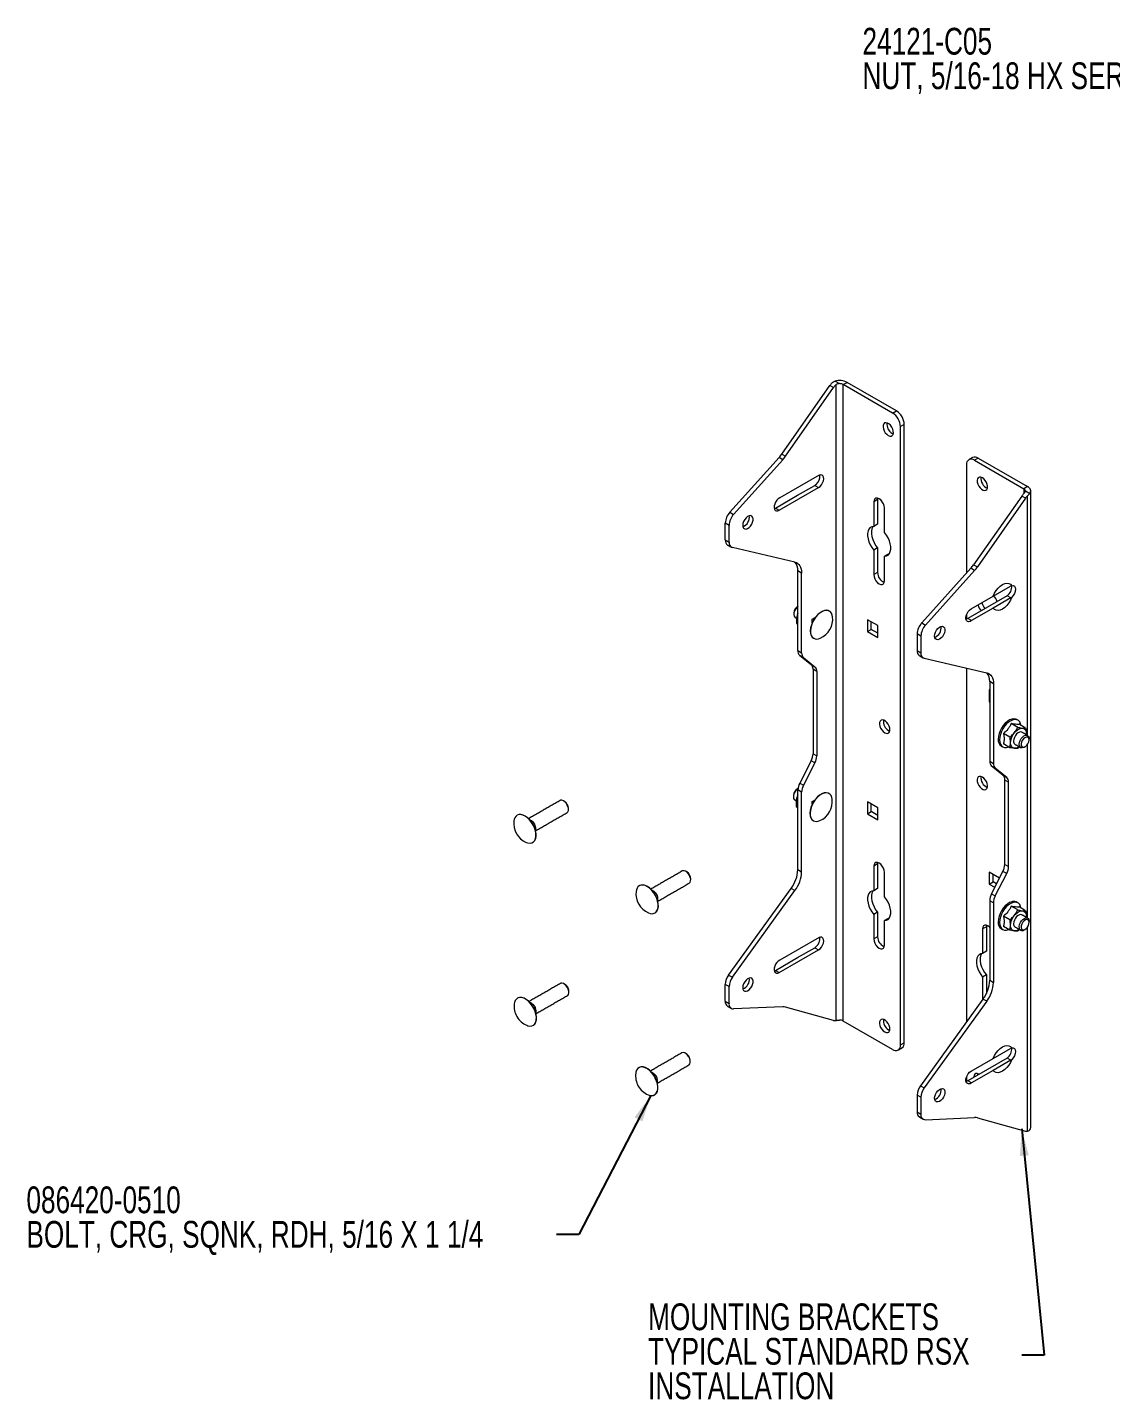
# Model space of a CAD drawing. Header units: inches. Extents: x 15.1 to 28.6, y 7 to 18.2.
# Drawn here: x 15.14 to 21.21, y 10.43 to 18.12 of the extents above; entities that cross this region are included whole.
import ezdxf

# ---------------------------------------------------------------- set-up
doc = ezdxf.new("R2010")
doc.units = ezdxf.units.IN
doc.header["$MEASUREMENT"] = 0
doc.layers.add('DIM', color=1, linetype='Continuous')
doc.styles.add('SLDTEXTSTYLE0', font='ARIAL.TTF', dxfattribs={"width": 0.7})
doc.styles.get("Standard").update_dxf_attribs({"font": 'ARIAL.TTF'})
doc.dimstyles.new('SLDDIMSTYLE1', dxfattribs={"dimtxt": 0.15, "dimasz": 0.15, "dimexe": 0, "dimexo": 0.0625, "dimgap": 0.0375, "dimtad": 0, "dimtih": 1, "dimtoh": 1, "dimdec": 0, "dimrnd": 1e-09, "dimzin": 0, "dimdsep": 46, "dimtxsty": 'Standard', "dimsah": 1, "dimcen": 0.09, "dimadec": 0, "dimazin": 0, "dimtfac": 1, "dimtdec": 0, "dimtofl": 0, "dimtmove": 0, "dimatfit": 3, "dimfxl": 0, "dimtolj": 1, "dimtzin": 0, "dimarcsym": 0})

# ---------------------------------------------------------------- blocks, each defined once
blk = doc.blocks.new('SW_NOTE_1')
at = {"layer": 'DIM', "color": 0, "char_height": 0.15, "attachment_point": 1, "style": 'SLDTEXTSTYLE0'}
for s, insert in [('24121-C05', (-2.2073, 0.2688)), ('NUT, 5/16-18 HX SERR FLG', (-2.2073, 0.0754))]:
    blk.add_mtext(s, dxfattribs=dict(at, insert=insert))
blk = doc.blocks.new('SW_NOTE_2')
at = {"layer": 'DIM', "color": 0, "char_height": 0.15, "attachment_point": 1, "style": 'SLDTEXTSTYLE0'}
for s, insert in [('086420-0510', (-2.9689, 0.2687)), ('BOLT, CRG, SQNK, RDH, 5/16 X 1 1/4', (-2.9689, 0.0753))]:
    blk.add_mtext(s, dxfattribs=dict(at, insert=insert))
blk = doc.blocks.new('SW_NOTE_3')
at = {"layer": 'DIM', "color": 0, "char_height": 0.15, "attachment_point": 1, "style": 'SLDTEXTSTYLE0'}
for s, insert in [('MOUNTING BRACKETS', (-2.0939, 0.2903)), ('TYPICAL STANDARD RSX', (-2.0939, 0.0969)), ('INSTALLATION', (-2.0939, -0.0964))]:
    blk.add_mtext(s, dxfattribs=dict(at, insert=insert))

msp = doc.modelspace()

# ---------------------------------------------------------------- linework, layer by layer
at = {"color": 7, "linetype": 'Continuous', "lineweight": 15}
for p, q in [((19.3662, 15.7271), (19.6354, 16.1123)), ((19.3875, 15.7149), (19.6567, 16.1)), ((19.6567, 16.1), (19.6354, 16.1123)), ((19.6643, 16.136), (19.6887, 16.1219)), ((19.6684, 16.1139), (19.6684, 12.5534)), ((19.7108, 16.1168), (19.732, 16.129)), ((19.7108, 12.5505), (19.7108, 16.1168)), ((19.987, 15.9573), (19.7108, 16.1168)), ((20.0082, 15.9696), (19.732, 16.129)), ((19.987, 15.9573), (20.0082, 15.9696)), ((19.9835, 15.8438), (19.9906, 15.8407)), ((20.0524, 15.893), (20.0312, 15.8808)), ((20.0312, 12.4166), (20.0312, 15.8808)), ((20.0524, 12.4289), (20.0524, 15.893)), ((19.0753, 15.4013), (19.3508, 15.7077)), ((19.0965, 15.389), (19.3721, 15.6955)), ((19.3721, 15.6955), (19.3508, 15.7077)), ((19.3662, 15.7271), (19.3875, 15.7149)), ((20.4666, 15.705), (20.4454, 15.6927)), ((20.4454, 15.6927), (20.7216, 15.5333)), ((20.4666, 15.705), (20.7428, 15.5455)), ((19.5751, 15.6084), (19.3552, 15.4815)), ((20.4012, 15.6672), (20.4012, 15.0607)), ((19.352, 15.4122), (19.5719, 15.5392)), ((19.455, 15.4962), (19.5507, 15.5514)), ((19.5507, 15.5514), (19.5719, 15.5392)), ((20.7428, 15.5455), (20.7216, 15.5333)), ((20.7216, 15.5333), (20.7216, 15.5059)), ((19.3308, 15.4245), (19.455, 15.4962)), ((19.9026, 15.4721), (19.8814, 15.4599)), ((19.8814, 15.4599), (19.8814, 15.3222)), ((19.9036, 15.4805), (19.9026, 15.4721)), ((19.9026, 15.4721), (19.9026, 15.3345)), ((20.7099, 15.492), (20.4407, 15.1069)), ((20.7311, 15.4798), (20.4619, 15.0946)), ((20.7311, 15.4798), (20.7099, 15.492)), ((20.7304, 15.5205), (20.7548, 15.5064)), ((20.7428, 14.1507), (20.7428, 15.4937)), ((19.0753, 15.4013), (19.0965, 15.389)), ((19.3237, 15.4214), (19.3308, 15.4245)), ((19.3308, 15.4245), (19.352, 15.4122)), ((19.9415, 15.2875), (19.9415, 15.4252)), ((19.0709, 15.3279), (19.0496, 15.3402)), ((19.0496, 15.2462), (19.0496, 15.3402)), ((19.0709, 15.234), (19.0709, 15.3279)), ((19.9026, 15.3345), (19.8814, 15.3222)), ((19.0496, 15.2462), (19.0709, 15.234)), ((19.4398, 15.1221), (19.0897, 15.2031)), ((19.9026, 15.2015), (19.8814, 15.1892)), ((19.8814, 15.1892), (19.8814, 15.0516)), ((19.9026, 15.2015), (19.9026, 15.0638)), ((19.9627, 15.1668), (19.9415, 15.1545)), ((19.9415, 15.0169), (19.9415, 15.1545)), ((19.9627, 15.1668), (19.9667, 15.1671)), ((19.4774, 15.0602), (19.4562, 15.0725)), ((19.4562, 14.6262), (19.4562, 15.0725)), ((20.4253, 15.0875), (20.1497, 14.781)), ((20.4465, 15.0752), (20.1709, 14.7687)), ((20.4465, 15.0752), (20.4253, 15.0875)), ((20.4407, 15.1069), (20.4619, 15.0946)), ((19.4774, 14.614), (19.4774, 15.0602)), ((19.9026, 15.0638), (19.8814, 15.0516)), ((20.6284, 14.9332), (20.4085, 14.8063)), ((20.4265, 14.8595), (20.5507, 14.9313)), ((20.6496, 14.921), (20.5506, 14.8638)), ((20.5507, 14.9313), (20.6464, 14.9865)), ((20.6496, 14.921), (20.6284, 14.9332)), ((20.5506, 14.8638), (20.4297, 14.794)), ((19.4485, 14.7778), (19.4562, 14.7733)), ((19.5368, 14.8014), (19.5533, 14.8109)), ((19.5368, 14.7823), (19.5368, 14.8014)), ((19.5368, 14.795), (19.5416, 14.7923)), ((19.5422, 14.8045), (19.5471, 14.8017)), ((19.9041, 14.7658), (19.8459, 14.7993)), ((19.8459, 14.7993), (19.8459, 14.7322)), ((19.8672, 14.7444), (19.8672, 14.7871)), ((19.9041, 14.6986), (19.9041, 14.7658)), ((20.1497, 14.781), (20.1709, 14.7687)), ((20.4012, 14.8282), (20.4012, 14.8022)), ((20.4297, 14.794), (20.4085, 14.8063)), ((19.8459, 14.7322), (19.8672, 14.7444)), ((19.8459, 14.7322), (19.9041, 14.6986)), ((19.9041, 14.7231), (19.8672, 14.7444)), ((20.1453, 14.7076), (20.1241, 14.7199)), ((20.1241, 14.7199), (20.1241, 14.626)), ((20.1453, 14.7076), (20.1453, 14.6137)), ((19.4562, 14.6262), (19.4774, 14.614)), ((20.1241, 14.626), (20.1453, 14.6137)), ((19.4878, 14.5871), (19.4666, 14.5994)), ((19.4666, 14.5994), (19.5307, 14.5481)), ((19.4878, 14.5871), (19.552, 14.5359)), ((19.5307, 14.5481), (19.552, 14.5359)), ((20.1642, 14.5828), (20.5142, 14.5018)), ((19.5623, 14.509), (19.5411, 14.5213)), ((19.5411, 14.5213), (19.5411, 14.0481)), ((19.5623, 14.509), (19.5623, 14.0358)), ((20.4012, 14.528), (20.4012, 12.546)), ((20.5307, 14.4045), (20.5283, 14.4059)), ((20.5283, 14.4059), (20.5283, 14.3387)), ((20.5519, 14.44), (20.5307, 14.4522)), ((20.5307, 14.4522), (20.5307, 14.0059)), ((20.5519, 14.44), (20.5519, 13.9937)), ((20.5283, 14.3387), (20.5307, 14.3401)), ((20.5283, 14.3387), (20.5307, 14.3373)), ((19.964, 14.1783), (19.9711, 14.1752)), ((20.6439, 14.1412), (20.6076, 14.1621)), ((20.688, 14.1961), (20.6518, 14.2171)), ((20.7322, 14.1922), (20.696, 14.2131)), ((20.7356, 14.1605), (20.7353, 14.155)), ((20.6439, 14.0822), (20.6076, 14.1032)), ((20.7428, 13.1273), (20.7428, 14.1008)), ((19.5307, 14.0093), (19.4666, 13.884)), ((19.552, 13.9971), (19.4878, 13.8717)), ((19.552, 13.9971), (19.5307, 14.0093)), ((19.5411, 14.0481), (19.5623, 14.0358)), ((20.5307, 14.0059), (20.5519, 13.9937)), ((20.5622, 13.9669), (20.541, 13.9791)), ((20.6052, 13.9278), (20.541, 13.9791)), ((20.6264, 13.9156), (20.5622, 13.9669)), ((20.6052, 13.9278), (20.6264, 13.9156)), ((19.4774, 13.8329), (19.4562, 13.8452)), ((19.4562, 13.3989), (19.4562, 13.8452)), ((19.4666, 13.884), (19.4878, 13.8717)), ((20.6367, 13.8888), (20.6155, 13.901)), ((20.6155, 13.4278), (20.6155, 13.901)), ((20.6367, 13.4156), (20.6367, 13.8888)), ((19.4537, 13.8142), (19.4562, 13.8128)), ((19.4774, 13.3867), (19.4774, 13.8329)), ((19.5368, 13.7807), (19.5509, 13.7889)), ((19.5368, 13.7654), (19.5368, 13.7807)), ((19.5368, 13.7716), (19.5392, 13.7702)), ((19.5398, 13.7825), (19.5447, 13.7797)), ((19.9041, 13.7451), (19.8459, 13.7787)), ((19.8459, 13.7787), (19.8459, 13.7115)), ((19.8672, 13.7237), (19.8672, 13.7664)), ((19.4475, 13.7522), (19.4562, 13.7471)), ((19.8459, 13.7115), (19.8672, 13.7237)), ((19.8459, 13.7115), (19.9041, 13.6779)), ((19.9041, 13.7024), (19.8672, 13.7237)), ((19.9041, 13.6779), (19.9041, 13.7451)), ((17.9759, 13.6617), (17.9691, 13.6578)), ((17.9814, 13.6522), (17.9746, 13.6483)), ((19.4562, 13.3989), (19.4774, 13.3867)), ((19.9026, 13.4308), (19.8814, 13.4185)), ((19.8814, 13.4185), (19.8814, 13.2809)), ((19.9036, 13.4392), (19.9026, 13.4308)), ((19.9026, 13.4308), (19.9026, 13.2931)), ((19.9415, 13.2462), (19.9415, 13.3838)), ((20.5861, 13.3518), (20.5283, 13.3852)), ((20.5283, 13.3852), (20.5283, 13.318)), ((20.541, 13.2637), (20.6052, 13.389)), ((20.6264, 13.3768), (20.6052, 13.389)), ((20.6155, 13.4278), (20.6367, 13.4156)), ((20.5283, 13.318), (20.5495, 13.3303)), ((20.5283, 13.318), (20.5596, 13.3)), ((20.5495, 13.3303), (20.5495, 13.373)), ((20.5693, 13.3189), (20.5495, 13.3303)), ((20.5622, 13.2514), (20.6264, 13.3768)), ((18.6607, 13.2669), (18.6538, 13.263)), ((18.6662, 13.2574), (18.6593, 13.2535)), ((19.0685, 12.8084), (19.4185, 13.2935)), ((19.0897, 12.7962), (19.4398, 13.2813)), ((19.4398, 13.2813), (19.4185, 13.2935)), ((19.9026, 13.2931), (19.8814, 13.2809)), ((20.5519, 13.2127), (20.5307, 13.2249)), ((20.5307, 13.2249), (20.5307, 12.7786)), ((20.541, 13.2637), (20.5622, 13.2514)), ((19.9026, 13.1601), (19.8814, 13.1479)), ((19.8814, 13.1479), (19.8814, 13.0102)), ((19.9026, 13.1601), (19.9026, 13.0225)), ((20.5519, 13.2127), (20.5519, 12.7664)), ((20.688, 13.1727), (20.6518, 13.1937)), ((20.7322, 13.1688), (20.696, 13.1897)), ((19.9627, 13.1254), (19.9415, 13.1132)), ((19.9415, 12.9755), (19.9415, 13.1132)), ((19.9627, 13.1254), (19.9667, 13.1257)), ((20.5121, 13.0792), (20.4909, 13.0669)), ((20.5132, 13.0876), (20.5121, 13.0792)), ((20.5121, 13.0792), (20.5121, 12.9415)), ((20.6439, 13.1177), (20.6076, 13.1387)), ((20.6439, 13.0588), (20.6076, 13.0798)), ((20.7356, 13.1371), (20.7353, 13.1316)), ((20.7428, 11.9331), (20.7428, 13.0774)), ((19.5751, 13.0184), (19.3552, 12.8915)), ((19.9026, 13.0225), (19.8814, 13.0102)), ((20.4909, 13.0669), (20.4909, 12.9293)), ((19.352, 12.8223), (19.5719, 12.9492)), ((19.455, 12.9062), (19.5507, 12.9615)), ((19.5507, 12.9615), (19.5719, 12.9492)), ((20.5121, 12.9415), (20.4909, 12.9293)), ((19.3308, 12.8345), (19.455, 12.9062)), ((19.0685, 12.8084), (19.0897, 12.7962)), ((19.3237, 12.8314), (19.3308, 12.8345)), ((19.3308, 12.8345), (19.352, 12.8223)), ((20.5121, 12.8085), (20.4909, 12.7963)), ((20.4909, 12.7963), (20.4909, 12.6704)), ((20.5121, 12.8085), (20.5121, 12.7053)), ((20.5307, 12.7786), (20.5519, 12.7664)), ((19.0709, 12.7435), (19.0496, 12.7557)), ((19.0496, 12.6618), (19.0496, 12.7557)), ((19.0709, 12.6496), (19.0709, 12.7435)), ((17.9783, 12.6369), (17.9715, 12.633)), ((17.9838, 12.6274), (17.977, 12.6235)), ((19.0496, 12.6618), (19.0709, 12.6496)), ((19.3721, 12.6298), (19.0965, 12.618)), ((19.6567, 12.5538), (19.3875, 12.6281)), ((20.493, 12.6733), (20.1429, 12.1881)), ((20.5142, 12.661), (20.1642, 12.1759)), ((20.5142, 12.661), (20.493, 12.6733)), ((19.987, 12.3911), (19.7108, 12.5505)), ((19.964, 12.5015), (19.9711, 12.4984)), ((20.0312, 12.4166), (20.0524, 12.4289)), ((20.5507, 12.3413), (20.6464, 12.3965)), ((20.6284, 12.3433), (20.4085, 12.2163)), ((20.4265, 12.2696), (20.5507, 12.3413)), ((20.6496, 12.331), (20.5506, 12.2739)), ((20.6496, 12.331), (20.6284, 12.3433)), ((18.6583, 12.2476), (18.6514, 12.2437)), ((18.6638, 12.2381), (18.6569, 12.2342)), ((20.4012, 12.2382), (20.4012, 12.2122)), ((20.5506, 12.2739), (20.4297, 12.2041)), ((20.1429, 12.1881), (20.1642, 12.1759)), ((20.4297, 12.2041), (20.4085, 12.2163)), ((20.1453, 12.1232), (20.1241, 12.1355)), ((20.1241, 12.1355), (20.1241, 12.0415)), ((20.1453, 12.1232), (20.1453, 12.0293)), ((20.1241, 12.0415), (20.1453, 12.0293)), ((20.1709, 11.9978), (20.4465, 12.0095)), ((20.4619, 12.0078), (20.7311, 11.9335))]:
    msp.add_line(p, q, dxfattribs=at)
at = {"color": 7, "linetype": 'Continuous', "lineweight": 15, "flags": 128}
for points in [[(19.9623, 15.8316), (19.9709, 15.8281), (19.9787, 15.8279), (19.9851, 15.8311), (19.9894, 15.8373), (19.9913, 15.846), (19.9907, 15.8563), (19.9875, 15.8675), (19.9821, 15.8785), (19.9749, 15.8883), (19.9666, 15.8961), (19.9579, 15.9011), (19.9496, 15.9029), (19.9424, 15.9014), (19.937, 15.8967), (19.9338, 15.8892), (19.9332, 15.8795), (19.9351, 15.8686), (19.9395, 15.8574), (19.9458, 15.8469), (19.9537, 15.838), (19.9623, 15.8316)], [(19.5719, 15.5392), (19.5807, 15.5458), (19.5886, 15.5548), (19.595, 15.5656), (19.5993, 15.577), (19.6011, 15.588), (19.6003, 15.5977), (19.5969, 15.6051), (19.5911, 15.6096), (19.5837, 15.6107), (19.5751, 15.6084)], [(20.4896, 15.5945), (20.481, 15.598), (20.4732, 15.5982), (20.4668, 15.595), (20.4624, 15.5888), (20.4605, 15.5802), (20.4611, 15.5698), (20.4643, 15.5586), (20.4697, 15.5476), (20.4769, 15.5378), (20.4852, 15.5301), (20.4939, 15.525), (20.5022, 15.5232), (20.5094, 15.5247), (20.5148, 15.5294), (20.518, 15.5369), (20.5187, 15.5466), (20.5167, 15.5575), (20.5124, 15.5687), (20.506, 15.5792), (20.4982, 15.5881), (20.4896, 15.5945)], [(20.7548, 15.5064), (20.758, 15.5114), (20.7599, 15.5165), (20.7604, 15.5218), (20.7595, 15.527), (20.7572, 15.5322), (20.7536, 15.537), (20.7488, 15.5415), (20.7428, 15.5455)], [(19.3552, 15.4815), (19.3466, 15.4761), (19.3385, 15.4682), (19.3315, 15.4583), (19.3263, 15.4473), (19.3234, 15.4363), (19.3229, 15.4261), (19.3249, 15.4176), (19.3293, 15.4116), (19.3357, 15.4086), (19.3435, 15.4088), (19.352, 15.4122)], [(19.9415, 15.4252), (19.94, 15.4367), (19.9357, 15.4489), (19.9291, 15.4604), (19.9207, 15.4702), (19.9114, 15.4772), (19.9021, 15.4809), (19.8938, 15.4808), (19.8871, 15.4769), (19.8829, 15.4697), (19.8814, 15.4599)], [(19.1475, 15.328), (19.1488, 15.3188), (19.1526, 15.3119), (19.1585, 15.308), (19.166, 15.3073), (19.1745, 15.31), (19.1832, 15.3157), (19.1913, 15.3241), (19.1981, 15.3342), (19.203, 15.3454), (19.2055, 15.3564), (19.2055, 15.3665), (19.203, 15.3746), (19.1981, 15.3801), (19.1913, 15.3824), (19.1832, 15.3814), (19.1745, 15.3771), (19.166, 15.37), (19.1585, 15.3606), (19.1526, 15.3499), (19.1488, 15.3387), (19.1475, 15.328)], [(19.8814, 15.3222), (19.8706, 15.3203), (19.8615, 15.3152), (19.8543, 15.307), (19.8493, 15.2962), (19.8468, 15.2831), (19.8468, 15.2683), (19.8493, 15.2523), (19.8543, 15.2357), (19.8615, 15.2193), (19.8706, 15.2036), (19.8814, 15.1892)], [(19.8773, 15.3219), (19.8755, 15.3193), (19.8705, 15.3085), (19.868, 15.2954), (19.868, 15.2805), (19.8705, 15.2645), (19.8755, 15.248), (19.8827, 15.2315), (19.8918, 15.2158), (19.9026, 15.2015)], [(19.9415, 15.1545), (19.9522, 15.1564), (19.9614, 15.1616), (19.9686, 15.1697), (19.9736, 15.1806), (19.9761, 15.1936), (19.9761, 15.2085), (19.9736, 15.2245), (19.9686, 15.241), (19.9614, 15.2575), (19.9522, 15.2732), (19.9415, 15.2875)], [(19.4398, 15.1221), (19.4481, 15.1193), (19.4555, 15.1149), (19.462, 15.109), (19.4675, 15.1016), (19.4718, 15.0929), (19.4749, 15.083), (19.4768, 15.0721), (19.4774, 15.0602)], [(19.8814, 15.0516), (19.8829, 15.04), (19.8871, 15.0279), (19.8938, 15.0164), (19.9021, 15.0066), (19.9114, 14.9995), (19.9207, 14.9959), (19.9291, 14.996), (19.9357, 14.9998), (19.94, 15.007), (19.9415, 15.0169)], [(20.5507, 14.9313), (20.558, 14.9473), (20.5674, 14.9624), (20.5783, 14.976), (20.5903, 14.9873), (20.6028, 14.9959), (20.6153, 15.0015), (20.6272, 15.0036), (20.638, 15.0023), (20.6472, 14.9977), (20.6543, 14.9898)], [(20.6543, 14.9247), (20.6471, 14.9086), (20.638, 14.8933), (20.6272, 14.8796), (20.6152, 14.868), (20.6027, 14.8591), (20.5902, 14.8533), (20.5782, 14.8508), (20.5673, 14.8518), (20.5579, 14.8562), (20.5506, 14.8638)], [(20.6543, 14.9898), (20.6628, 14.9901), (20.6697, 14.9866), (20.6741, 14.9795), (20.6756, 14.9696), (20.6741, 14.958), (20.6697, 14.9458), (20.6628, 14.9343), (20.6543, 14.9247)], [(19.4562, 14.8738), (19.4499, 14.868), (19.4429, 14.8589), (19.4376, 14.8486), (19.4343, 14.838), (19.4334, 14.828), (19.4349, 14.8195), (19.4387, 14.8134), (19.4414, 14.8113)], [(19.6322, 14.8479), (19.6276, 14.85), (19.6171, 14.852), (19.6054, 14.8506), (19.593, 14.846), (19.5804, 14.8384), (19.5681, 14.828), (19.5567, 14.8153), (19.5465, 14.8009), (19.5381, 14.7852), (19.5317, 14.769), (19.5276, 14.7529), (19.526, 14.7376), (19.527, 14.7236), (19.5305, 14.7116), (19.5363, 14.7021), (19.5442, 14.6954)], [(19.6508, 14.8159), (19.649, 14.8254), (19.6443, 14.8362), (19.6374, 14.8444), (19.6284, 14.8495), (19.6179, 14.8515), (19.6062, 14.8501), (19.5939, 14.8455), (19.5813, 14.8379), (19.569, 14.8275), (19.5576, 14.8148), (19.5474, 14.8004), (19.539, 14.7847), (19.5326, 14.7685), (19.5285, 14.7524), (19.5269, 14.737), (19.5279, 14.7231), (19.5313, 14.7111), (19.5372, 14.7016), (19.5451, 14.6949), (19.5451, 14.6949)], [(20.4297, 14.794), (20.4211, 14.7894), (20.4129, 14.788), (20.406, 14.7898), (20.4008, 14.7948), (20.3978, 14.8024), (20.3973, 14.8121), (20.3994, 14.8229), (20.4038, 14.834), (20.4102, 14.8444), (20.418, 14.8532), (20.4265, 14.8595)], [(20.222, 14.7077), (20.2233, 14.7184), (20.227, 14.7296), (20.233, 14.7404), (20.2405, 14.7498), (20.249, 14.7569), (20.2576, 14.7611), (20.2657, 14.7621), (20.2725, 14.7598), (20.2774, 14.7543), (20.28, 14.7462), (20.28, 14.7362), (20.2774, 14.7251), (20.2725, 14.714), (20.2657, 14.7038), (20.2576, 14.6955), (20.249, 14.6897), (20.2405, 14.687), (20.233, 14.6877), (20.227, 14.6917), (20.2233, 14.6985), (20.222, 14.7077)], [(20.4085, 14.8063), (20.3999, 14.8017), (20.3981, 14.8011)], [(20.5142, 14.5018), (20.5225, 14.499), (20.53, 14.4946), (20.5365, 14.4887), (20.5419, 14.4813), (20.5462, 14.4727), (20.5494, 14.4628), (20.5513, 14.4518), (20.5519, 14.44)], [(19.9428, 14.166), (19.9514, 14.1626), (19.9592, 14.1624), (19.9656, 14.1656), (19.97, 14.1717), (19.9719, 14.1804), (19.9712, 14.1908), (19.9681, 14.202), (19.9627, 14.213), (19.9555, 14.2228), (19.9472, 14.2305), (19.9385, 14.2355), (19.9302, 14.2374), (19.923, 14.2359), (19.9176, 14.2311), (19.9144, 14.2236), (19.9137, 14.214), (19.9157, 14.2031), (19.92, 14.1919), (19.9264, 14.1814), (19.9342, 14.1725), (19.9428, 14.166)], [(20.682, 14.2398), (20.6763, 14.2424), (20.6658, 14.2439), (20.6543, 14.2421), (20.6422, 14.2373), (20.6299, 14.2295), (20.618, 14.2191), (20.607, 14.2064), (20.5973, 14.1921), (20.5893, 14.1768), (20.5833, 14.1609), (20.5796, 14.1453), (20.5784, 14.1304)], [(20.7061, 14.2073), (20.7041, 14.2158), (20.6993, 14.2261), (20.6922, 14.2337), (20.6833, 14.2383), (20.6729, 14.2398), (20.6614, 14.2381), (20.6492, 14.2332), (20.637, 14.2254), (20.6251, 14.215), (20.614, 14.2024), (20.6043, 14.1881), (20.5963, 14.1727), (20.5904, 14.1568), (20.5867, 14.1412), (20.5854, 14.1263)], [(20.6962, 14.0874), (20.6863, 14.0817), (20.676, 14.0787), (20.6666, 14.079), (20.6587, 14.0825), (20.6527, 14.0891), (20.6489, 14.0984), (20.6476, 14.1098), (20.6489, 14.1227), (20.6527, 14.1363), (20.6587, 14.1498), (20.6666, 14.1625), (20.676, 14.1736), (20.6863, 14.1825), (20.6969, 14.1886), (20.7072, 14.1916), (20.7166, 14.1914), (20.7245, 14.1878), (20.7305, 14.1812), (20.7343, 14.172), (20.7356, 14.1605)], [(20.7111, 14.169), (20.7054, 14.1708), (20.6977, 14.1698), (20.6895, 14.1658), (20.6815, 14.159), (20.6744, 14.1502), (20.6688, 14.14), (20.6652, 14.1293), (20.664, 14.1192)], [(20.7239, 14.0846), (20.7209, 14.083), (20.7129, 14.0809), (20.7059, 14.0819), (20.7006, 14.086), (20.6973, 14.0928), (20.6963, 14.1017), (20.6979, 14.112), (20.7017, 14.1226), (20.7075, 14.1327), (20.7148, 14.1413), (20.7229, 14.1478), (20.7311, 14.1514), (20.7386, 14.152), (20.7449, 14.1494), (20.7493, 14.1439), (20.7514, 14.1359), (20.7516, 14.1324)], [(20.5854, 14.1263), (20.5867, 14.1129), (20.5904, 14.1015), (20.5963, 14.0926), (20.6043, 14.0864), (20.614, 14.0833), (20.6251, 14.0835), (20.6364, 14.0865)], [(20.745, 14.1043), (20.7495, 14.1142), (20.7515, 14.124), (20.7508, 14.1325), (20.7475, 14.1388), (20.742, 14.1419), (20.735, 14.1417), (20.7273, 14.138), (20.7198, 14.1313), (20.7135, 14.1225), (20.709, 14.1126), (20.707, 14.1028), (20.7077, 14.0943), (20.711, 14.0881), (20.7164, 14.0849), (20.7235, 14.0852), (20.7312, 14.0889), (20.7387, 14.0955), (20.745, 14.1043)], [(20.4896, 13.9178), (20.481, 13.9212), (20.4732, 13.9214), (20.4668, 13.9182), (20.4624, 13.9121), (20.4605, 13.9034), (20.4611, 13.893), (20.4643, 13.8818), (20.4697, 13.8708), (20.4769, 13.861), (20.4852, 13.8533), (20.4939, 13.8483), (20.5022, 13.8464), (20.5094, 13.8479), (20.5148, 13.8527), (20.518, 13.8602), (20.5187, 13.8698), (20.5167, 13.8807), (20.5124, 13.8919), (20.506, 13.9024), (20.4982, 13.9113), (20.4896, 13.9178)], [(19.4568, 13.8539), (19.4555, 13.853), (19.4475, 13.8459), (19.4406, 13.8368), (19.4352, 13.8265), (19.4319, 13.8159), (19.431, 13.8059), (19.4325, 13.7975), (19.4364, 13.7913), (19.439, 13.7892)], [(18.1631, 13.7184), (18.168, 13.7232), (18.1707, 13.7306), (18.171, 13.7399), (18.1689, 13.7503), (18.1645, 13.7609), (18.1583, 13.7707), (18.1507, 13.7789), (18.1425, 13.7847), (18.1345, 13.7876), (18.1272, 13.7873), (18.124, 13.786)], [(19.6299, 13.8258), (19.6252, 13.828), (19.6147, 13.8299), (19.603, 13.8286), (19.5906, 13.824), (19.578, 13.8163), (19.5657, 13.806), (19.5543, 13.7933), (19.5441, 13.7788), (19.5357, 13.7632), (19.5293, 13.7469), (19.5252, 13.7308), (19.5237, 13.7155), (19.5246, 13.7016), (19.5281, 13.6896), (19.5339, 13.6801), (19.5419, 13.6734)], [(19.6485, 13.7939), (19.6466, 13.8034), (19.6419, 13.8142), (19.635, 13.8223), (19.6261, 13.8275), (19.6155, 13.8294), (19.6039, 13.828), (19.5915, 13.8235), (19.5789, 13.8158), (19.5666, 13.8055), (19.5552, 13.7928), (19.545, 13.7783), (19.5366, 13.7627), (19.5302, 13.7464), (19.5261, 13.7303), (19.5245, 13.715), (19.5255, 13.701), (19.529, 13.6891), (19.5348, 13.6795), (19.5427, 13.6729), (19.5427, 13.6729)], [(17.9349, 13.5513), (17.9441, 13.5482), (17.9558, 13.5468), (17.9664, 13.5488), (17.9753, 13.5539), (17.9822, 13.5621), (17.9869, 13.5729), (17.9891, 13.5859), (17.9888, 13.6006), (17.9859, 13.6164), (17.9807, 13.6327), (17.9732, 13.6487), (17.9639, 13.6638), (17.953, 13.6775), (17.9411, 13.689), (17.9286, 13.6981), (17.9161, 13.7042), (17.9039, 13.7072), (17.8928, 13.7069), (17.883, 13.7034), (17.883, 13.7034)], [(17.9719, 13.5515), (17.9761, 13.5544), (17.9831, 13.5626), (17.9877, 13.5734), (17.99, 13.5864), (17.9896, 13.6011), (17.9868, 13.6169), (17.9815, 13.6332), (17.9741, 13.6492), (17.9647, 13.6643), (17.9539, 13.678), (17.942, 13.6896), (17.9295, 13.6986), (17.9169, 13.7047), (17.9048, 13.7077), (17.8937, 13.7074), (17.8839, 13.7039), (17.8839, 13.7039)], [(18.8479, 13.3235), (18.8527, 13.3284), (18.8555, 13.3358), (18.8558, 13.3451), (18.8536, 13.3555), (18.8493, 13.3661), (18.843, 13.3759), (18.8355, 13.384), (18.8273, 13.3898), (18.8192, 13.3927), (18.8119, 13.3925), (18.8088, 13.3912)], [(19.9415, 13.3838), (19.94, 13.3954), (19.9357, 13.4075), (19.9291, 13.419), (19.9207, 13.4288), (19.9114, 13.4359), (19.9021, 13.4395), (19.8938, 13.4394), (19.8871, 13.4356), (19.8829, 13.4284), (19.8814, 13.4185)], [(18.6197, 13.1565), (18.6289, 13.1534), (18.6406, 13.152), (18.6511, 13.154), (18.66, 13.1591), (18.6669, 13.1672), (18.6716, 13.178), (18.6738, 13.1911), (18.6735, 13.2058), (18.6707, 13.2216), (18.6654, 13.2378), (18.6579, 13.2539), (18.6486, 13.269), (18.6378, 13.2826), (18.6258, 13.2942), (18.6133, 13.3033), (18.6008, 13.3094), (18.5887, 13.3124), (18.5775, 13.3121), (18.5678, 13.3086), (18.5678, 13.3086)], [(18.6567, 13.1566), (18.6609, 13.1596), (18.6678, 13.1677), (18.6725, 13.1786), (18.6747, 13.1916), (18.6744, 13.2063), (18.6715, 13.2221), (18.6663, 13.2383), (18.6588, 13.2544), (18.6495, 13.2695), (18.6386, 13.2831), (18.6267, 13.2947), (18.6142, 13.3038), (18.6017, 13.3099), (18.5896, 13.3129), (18.5784, 13.3126), (18.5687, 13.3091), (18.5687, 13.3091)], [(19.8814, 13.2809), (19.8706, 13.279), (19.8615, 13.2738), (19.8543, 13.2657), (19.8493, 13.2549), (19.8468, 13.2418), (19.8468, 13.2269), (19.8493, 13.2109), (19.8543, 13.1944), (19.8615, 13.1779), (19.8706, 13.1622), (19.8814, 13.1479)], [(19.8773, 13.2806), (19.8755, 13.2779), (19.8705, 13.2671), (19.868, 13.254), (19.868, 13.2392), (19.8705, 13.2232), (19.8755, 13.2066), (19.8827, 13.1902), (19.8918, 13.1745), (19.9026, 13.1601)], [(19.9415, 13.1132), (19.9522, 13.1151), (19.9614, 13.1202), (19.9686, 13.1284), (19.9736, 13.1392), (19.9761, 13.1523), (19.9761, 13.1671), (19.9736, 13.1831), (19.9686, 13.1997), (19.9614, 13.2161), (19.9522, 13.2319), (19.9415, 13.2462)], [(20.682, 13.2164), (20.6763, 13.2189), (20.6658, 13.2204), (20.6543, 13.2187), (20.6422, 13.2138), (20.6299, 13.206), (20.618, 13.1956), (20.607, 13.183), (20.5973, 13.1687), (20.5893, 13.1533), (20.5833, 13.1375), (20.5796, 13.1218), (20.5784, 13.107)], [(20.7061, 13.1839), (20.7041, 13.1924), (20.6993, 13.2026), (20.6922, 13.2102), (20.6833, 13.2149), (20.6729, 13.2164), (20.6614, 13.2146), (20.6492, 13.2098), (20.637, 13.202), (20.6251, 13.1915), (20.614, 13.1789), (20.6043, 13.1646), (20.5963, 13.1492), (20.5904, 13.1334), (20.5867, 13.1177), (20.5854, 13.1029)], [(20.6962, 13.0639), (20.6863, 13.0583), (20.676, 13.0553), (20.6666, 13.0555), (20.6587, 13.0591), (20.6527, 13.0657), (20.6489, 13.0749), (20.6476, 13.0864), (20.6489, 13.0992), (20.6527, 13.1129), (20.6587, 13.1264), (20.6666, 13.1391), (20.676, 13.1502), (20.6863, 13.1591), (20.6969, 13.1652), (20.7072, 13.1682), (20.7166, 13.1679), (20.7245, 13.1644), (20.7305, 13.1578), (20.7343, 13.1485), (20.7356, 13.1371)], [(20.7111, 13.1456), (20.7054, 13.1473), (20.6977, 13.1464), (20.6895, 13.1423), (20.6815, 13.1356), (20.6744, 13.1267), (20.6688, 13.1165), (20.6652, 13.1059), (20.664, 13.0958)], [(20.5307, 13.0768), (20.5302, 13.0772), (20.521, 13.0843), (20.5117, 13.0879), (20.5033, 13.0878), (20.4966, 13.084), (20.4924, 13.0768), (20.4909, 13.0669)], [(20.5854, 13.1029), (20.5867, 13.0895), (20.5904, 13.0781), (20.5963, 13.0691), (20.6043, 13.063), (20.614, 13.0599), (20.6251, 13.06), (20.6364, 13.0631)], [(20.7044, 13.0592), (20.6995, 13.0641), (20.6968, 13.0715), (20.6965, 13.0808), (20.6986, 13.0912), (20.703, 13.1018), (20.7092, 13.1116), (20.7168, 13.1197), (20.725, 13.1255), (20.7331, 13.1284), (20.7403, 13.1282), (20.7462, 13.1248), (20.75, 13.1186), (20.7515, 13.1102), (20.7516, 13.109)], [(20.7135, 13.0627), (20.7198, 13.0612), (20.7273, 13.0632), (20.735, 13.0684), (20.742, 13.0763), (20.7475, 13.0858), (20.7508, 13.0958), (20.7515, 13.1051), (20.7495, 13.1126), (20.745, 13.1173), (20.7387, 13.1188), (20.7312, 13.1168), (20.7235, 13.1116), (20.7164, 13.1037), (20.711, 13.0942), (20.7077, 13.0842), (20.707, 13.0749), (20.709, 13.0674), (20.7135, 13.0627)], [(19.5719, 12.9492), (19.5807, 12.9558), (19.5886, 12.9649), (19.595, 12.9756), (19.5993, 12.987), (19.6011, 12.998), (19.6003, 13.0077), (19.5969, 13.0151), (19.5911, 13.0196), (19.5837, 13.0207), (19.5751, 13.0184)], [(19.8814, 13.0102), (19.8829, 12.9987), (19.8871, 12.9865), (19.8938, 12.975), (19.9021, 12.9653), (19.9114, 12.9582), (19.9207, 12.9545), (19.9291, 12.9546), (19.9357, 12.9585), (19.94, 12.9657), (19.9415, 12.9755)], [(20.4909, 12.9293), (20.4802, 12.9274), (20.471, 12.9222), (20.4638, 12.9141), (20.4588, 12.9033), (20.4563, 12.8902), (20.4563, 12.8753), (20.4588, 12.8593), (20.4638, 12.8428), (20.471, 12.8263), (20.4802, 12.8106), (20.4909, 12.7963)], [(20.4869, 12.929), (20.485, 12.9263), (20.4801, 12.9155), (20.4775, 12.9024), (20.4775, 12.8876), (20.4801, 12.8716), (20.485, 12.855), (20.4922, 12.8385), (20.5014, 12.8228), (20.5121, 12.8085)], [(19.3552, 12.8915), (19.3466, 12.8862), (19.3385, 12.8782), (19.3315, 12.8683), (19.3263, 12.8574), (19.3234, 12.8463), (19.3229, 12.8361), (19.3249, 12.8276), (19.3293, 12.8216), (19.3357, 12.8186), (19.3435, 12.8188), (19.352, 12.8223)], [(18.1655, 12.7387), (18.1589, 12.7481), (18.1511, 12.7557), (18.1429, 12.7609), (18.1349, 12.763), (18.1279, 12.7619), (18.1264, 12.7612)], [(19.1475, 12.738), (19.1488, 12.7288), (19.1526, 12.722), (19.1585, 12.718), (19.166, 12.7173), (19.1745, 12.72), (19.1832, 12.7258), (19.1913, 12.7341), (19.1981, 12.7443), (19.203, 12.7554), (19.2055, 12.7665), (19.2055, 12.7765), (19.203, 12.7846), (19.1981, 12.7901), (19.1913, 12.7924), (19.1832, 12.7914), (19.1745, 12.7872), (19.166, 12.7801), (19.1585, 12.7707), (19.1526, 12.7599), (19.1488, 12.7487), (19.1475, 12.738)], [(18.1655, 12.6935), (18.1669, 12.6945), (18.1713, 12.7), (18.1734, 12.708), (18.1731, 12.7176), (18.1704, 12.7282), (18.1655, 12.7387)], [(17.9373, 12.5265), (17.9435, 12.5242), (17.9554, 12.5221), (17.9662, 12.5232), (17.9756, 12.5275), (17.983, 12.535), (17.9883, 12.5451), (17.9911, 12.5576), (17.9915, 12.572), (17.9892, 12.5876), (17.9846, 12.6038), (17.9776, 12.6199), (17.9687, 12.6353), (17.9582, 12.6494), (17.9465, 12.6616), (17.9341, 12.6713), (17.9216, 12.6782), (17.9093, 12.682), (17.8978, 12.6825), (17.8877, 12.6798), (17.8793, 12.6738), (17.8729, 12.665), (17.8688, 12.6536), (17.8677, 12.6471)], [(17.9743, 12.5267), (17.9765, 12.528), (17.9839, 12.5355), (17.9892, 12.5456), (17.992, 12.5582), (17.9923, 12.5725), (17.9901, 12.5881), (17.9855, 12.6043), (17.9785, 12.6204), (17.9696, 12.6359), (17.9591, 12.6499), (17.9474, 12.6621), (17.935, 12.6718), (17.9224, 12.6787), (17.9102, 12.6825), (17.8987, 12.683), (17.8886, 12.6803), (17.8863, 12.6791)], [(19.9428, 12.4893), (19.9514, 12.4858), (19.9592, 12.4856), (19.9656, 12.4888), (19.97, 12.495), (19.9719, 12.5036), (19.9712, 12.514), (19.9681, 12.5252), (19.9627, 12.5362), (19.9555, 12.546), (19.9472, 12.5538), (19.9385, 12.5588), (19.9302, 12.5606), (19.923, 12.5591), (19.9176, 12.5544), (19.9144, 12.5469), (19.9137, 12.5372), (19.9157, 12.5263), (19.92, 12.5151), (19.9264, 12.5046), (19.9342, 12.4957), (19.9428, 12.4893)], [(20.5507, 12.3413), (20.558, 12.3573), (20.5674, 12.3725), (20.5783, 12.386), (20.5903, 12.3974), (20.6028, 12.406), (20.6153, 12.4115), (20.6272, 12.4137), (20.638, 12.4124), (20.6472, 12.4077), (20.6543, 12.3998)], [(20.6543, 12.3998), (20.6628, 12.4002), (20.6697, 12.3966), (20.6741, 12.3895), (20.6756, 12.3796), (20.6741, 12.368), (20.6697, 12.3558), (20.6628, 12.3443), (20.6543, 12.3348)], [(18.8455, 12.3493), (18.8388, 12.3588), (18.8311, 12.3664), (18.8228, 12.3715), (18.8149, 12.3737), (18.8079, 12.3726), (18.8064, 12.3719)], [(18.8455, 12.3042), (18.8469, 12.3052), (18.8513, 12.3107), (18.8534, 12.3186), (18.8531, 12.3283), (18.8504, 12.3389), (18.8455, 12.3493)], [(20.6543, 12.3348), (20.6471, 12.3187), (20.638, 12.3034), (20.6272, 12.2896), (20.6152, 12.2781), (20.6027, 12.2692), (20.5902, 12.2633), (20.5782, 12.2609), (20.5673, 12.2618), (20.5579, 12.2663), (20.5506, 12.2739)], [(18.6173, 12.1372), (18.6235, 12.1349), (18.6354, 12.1328), (18.6462, 12.1339), (18.6556, 12.1382), (18.663, 12.1456), (18.6683, 12.1558), (18.6711, 12.1683), (18.6714, 12.1827), (18.6692, 12.1983), (18.6645, 12.2145), (18.6576, 12.2306), (18.6487, 12.246), (18.6382, 12.2601), (18.6265, 12.2722), (18.6141, 12.282), (18.6015, 12.2889), (18.5893, 12.2927), (18.5778, 12.2932), (18.5677, 12.2904), (18.5592, 12.2845), (18.5528, 12.2757), (18.5488, 12.2643), (18.5477, 12.2578)], [(18.6543, 12.1373), (18.6564, 12.1387), (18.6639, 12.1461), (18.6692, 12.1563), (18.672, 12.1688), (18.6723, 12.1832), (18.6701, 12.1988), (18.6654, 12.215), (18.6585, 12.2311), (18.6496, 12.2465), (18.6391, 12.2606), (18.6274, 12.2728), (18.615, 12.2825), (18.6024, 12.2894), (18.5901, 12.2932), (18.5787, 12.2937), (18.5686, 12.291), (18.5663, 12.2898)], [(20.4297, 12.2041), (20.4211, 12.1995), (20.4129, 12.198), (20.406, 12.1999), (20.4008, 12.2048), (20.3978, 12.2124), (20.3973, 12.2221), (20.3994, 12.233), (20.4038, 12.2441), (20.4102, 12.2544), (20.418, 12.2632), (20.4265, 12.2696)], [(20.4701, 12.2522), (20.4615, 12.2557), (20.4537, 12.2559), (20.4473, 12.2527), (20.443, 12.2465), (20.4411, 12.2378), (20.441, 12.2351)], [(20.4631, 12.2553), (20.4623, 12.2501), (20.4622, 12.2473)], [(20.222, 12.1177), (20.2233, 12.1284), (20.227, 12.1396), (20.233, 12.1504), (20.2405, 12.1598), (20.249, 12.1669), (20.2576, 12.1712), (20.2657, 12.1722), (20.2725, 12.1698), (20.2774, 12.1644), (20.28, 12.1563), (20.28, 12.1462), (20.2774, 12.1351), (20.2725, 12.124), (20.2657, 12.1138), (20.2576, 12.1055), (20.249, 12.0997), (20.2405, 12.0971), (20.233, 12.0978), (20.227, 12.1017), (20.2233, 12.1086), (20.222, 12.1177)], [(20.4085, 12.2163), (20.3999, 12.2117), (20.3981, 12.2112)]]:
    msp.add_lwpolyline(points, dxfattribs=at)
at = {"color": 7, "linetype": 'Continuous', "lineweight": 15}
for centre, radius, start, end in [((19.7164, 16.056), 0.0985, 134.6052, 145.18709), ((19.7376, 16.0438), 0.0985, 134.6052, 145.18709), ((19.6893, 16.0455), 0.0938, 62.89588, 105.4397), ((19.6903, 16.0782), 0.0437, 62.04771, 92.11695), ((19.9352, 15.8764), 0.0961, 2.60551, 57.39452), ((19.9565, 15.8887), 0.0961, 2.60551, 57.39452), ((20.0139, 15.8946), 0.0592, 172.77401, 239.08123), ((19.1998, 15.8433), 0.2029, 318.10239, 325.10105), ((19.221, 15.831), 0.2029, 318.10239, 325.10105), ((20.4281, 15.6716), 0.0273, 50.7967, 189.21396), ((20.4483, 15.6794), 0.0314, 54.38222, 114.30713), ((19.5214, 15.602), 0.0583, 309.7623, 7.71876), ((19.5269, 15.592), 0.047, 300.37117, 312.34053), ((20.5396, 15.5897), 0.0577, 172.15004, 247.84465), ((20.7156, 15.5197), 0.0148, 3.02727, 66.04538), ((20.7908, 15.4358), 0.0985, 134.6052, 145.18709), ((20.812, 15.4235), 0.0985, 134.6052, 145.18709), ((19.1466, 15.3354), 0.0971, 137.29418, 177.20446), ((19.1678, 15.3232), 0.0971, 137.29418, 177.20446), ((19.1267, 15.3737), 0.0577, 292.15539, 7.84999), ((19.0815, 15.2434), 0.032, 174.96111, 233.72652), ((19.099, 15.23), 0.0285, 171.86997, 250.845), ((19.3868, 15.0772), 0.0696, 356.12742, 40.07681), ((20.2742, 15.223), 0.2029, 318.10239, 325.10105), ((20.2954, 15.2107), 0.2029, 318.10239, 325.10105), ((19.9629, 15.0644), 0.0603, 180.56055, 248.16562), ((20.4305, 14.8345), 0.1575, 25.09947, 38.64577), ((20.5952, 14.9818), 0.0589, 304.33208, 7.56806), ((20.6623, 14.9595), 0.0313, 104.86265, 120.55751), ((20.6205, 14.9621), 0.0504, 305.29086, 312.12208), ((19.4811, 14.8335), 0.0478, 122.17327, 177.83217), ((20.6115, 14.939), 0.1575, 201.35085, 214.89314), ((20.6327, 14.9512), 0.1575, 201.35085, 214.89314), ((19.5353, 14.8022), 0.1163, 293.22686, 6.77852), ((20.221, 14.7152), 0.0971, 137.29418, 177.20446), ((20.2423, 14.7029), 0.0971, 137.29418, 177.20446), ((20.2011, 14.7534), 0.0577, 292.15539, 7.84999), ((19.5628, 14.7325), 0.0415, 244.84678, 296.32206), ((19.4896, 14.6236), 0.0334, 175.59375, 226.54928), ((19.5108, 14.6114), 0.0334, 175.59375, 226.54928), ((20.156, 14.6232), 0.032, 174.96111, 233.72652), ((20.1735, 14.6097), 0.0285, 171.86997, 250.845), ((19.5078, 14.5238), 0.0334, 355.59374, 46.54929), ((19.529, 14.5116), 0.0334, 355.59374, 46.54929), ((20.4612, 14.4569), 0.0696, 356.12742, 40.07681), ((19.9944, 14.229), 0.0592, 172.77404, 239.0811), ((20.6211, 14.1261), 0.043, 174.20162, 234.48624), ((20.683, 14.1171), 0.0191, 173.50863, 235.17921), ((19.4536, 14.0507), 0.0875, 331.81754, 358.31947), ((19.4748, 14.0384), 0.0875, 331.81754, 358.31947), ((20.564, 14.0034), 0.0334, 175.59375, 226.54928), ((20.5852, 13.9911), 0.0334, 175.59375, 226.54928), ((20.5396, 13.913), 0.0577, 172.15008, 247.84454), ((20.5822, 13.9036), 0.0334, 355.59374, 46.54929), ((20.6034, 13.8913), 0.0334, 355.59374, 46.54929), ((19.4787, 13.8114), 0.0478, 122.17283, 177.83224), ((19.5437, 13.8426), 0.0875, 151.81746, 178.31954), ((19.5649, 13.8304), 0.0875, 151.81746, 178.31954), ((18.1234, 13.7406), 0.0478, 2.16744, 57.82718), ((19.5329, 13.7801), 0.1163, 293.22686, 6.77852), ((17.9068, 13.6693), 0.0416, 124.85725, 176.31421), ((17.9808, 13.6582), 0.1163, 173.22148, 246.77314), ((19.5604, 13.7105), 0.0415, 244.84585, 296.32295), ((18.8082, 13.3457), 0.0478, 2.1675, 57.82714), ((19.2676, 13.4069), 0.1888, 323.07885, 357.55591), ((19.2888, 13.3947), 0.1888, 323.07885, 357.55591), ((20.528, 13.4304), 0.0875, 331.81754, 358.31947), ((20.5493, 13.4181), 0.0875, 331.81754, 358.31947), ((18.5915, 13.2745), 0.0416, 124.85733, 176.31423), ((18.6656, 13.2634), 0.1163, 173.22148, 246.77314), ((20.6182, 13.2223), 0.0875, 151.81746, 178.31954), ((20.6394, 13.2101), 0.0875, 151.81746, 178.31954), ((20.6662, 13.1874), 0.0332, 54.71254, 103.96733), ((20.6211, 13.1026), 0.043, 174.20161, 234.48622), ((20.683, 13.0936), 0.0191, 173.50835, 235.17946), ((19.5214, 13.0121), 0.0583, 309.76241, 7.71869), ((19.9629, 13.0231), 0.0603, 180.56066, 248.16547), ((20.7124, 13.0777), 0.0202, 246.51029, 304.80684), ((19.5269, 13.002), 0.047, 300.37105, 312.34065), ((19.144, 12.7517), 0.0944, 143.07848, 177.55639), ((19.1652, 12.7395), 0.0944, 143.07848, 177.55639), ((19.1267, 12.7837), 0.0577, 292.15554, 7.84989), ((20.342, 12.7867), 0.1888, 323.07885, 357.55591), ((20.3633, 12.7744), 0.1888, 323.07885, 357.55591), ((18.1284, 12.7187), 0.0439, 28.29452, 58.60049), ((18.1297, 12.7165), 0.0439, 1.3957, 31.70457), ((17.9832, 12.6334), 0.1163, 173.22148, 210), ((19.0807, 12.6586), 0.0312, 174.09578, 234.59185), ((19.0972, 12.6448), 0.0268, 169.81706, 268.40232), ((19.3745, 12.5801), 0.0498, 74.93468, 92.83003), ((17.9832, 12.6334), 0.1163, 210, 246.77314), ((19.6634, 12.5796), 0.0267, 255.43781, 280.80487), ((19.6903, 12.512), 0.0437, 62.04771, 92.11695), ((19.9944, 12.5523), 0.0592, 172.77379, 239.08141), ((20.0043, 12.4122), 0.0273, 230.79673, 9.21417), ((20.0229, 12.425), 0.0298, 303.85279, 7.45942), ((20.5952, 12.3919), 0.0589, 304.33206, 7.56808), ((20.6623, 12.3695), 0.0313, 104.861, 120.55768), ((18.8084, 12.3294), 0.0439, 28.29529, 58.59968), ((18.8097, 12.3272), 0.0439, 1.39575, 31.70444), ((20.6205, 12.3722), 0.0504, 305.29067, 312.12138), ((18.6632, 12.2441), 0.1163, 173.22148, 210), ((18.6632, 12.2441), 0.1163, 210, 246.77314), ((20.2184, 12.1314), 0.0944, 143.07848, 177.55639), ((20.2396, 12.1192), 0.0944, 143.07848, 177.55639), ((20.2011, 12.1635), 0.0577, 292.15554, 7.84989), ((20.1551, 12.0383), 0.0312, 174.09578, 234.59185), ((20.1717, 12.0245), 0.0268, 169.81706, 268.40232), ((20.449, 11.9598), 0.0498, 74.93468, 92.83003), ((20.7378, 11.9593), 0.0267, 255.43781, 280.80487), ((20.7372, 11.9553), 0.0232, 319.34065, 358.75067)]:
    msp.add_arc(centre, radius, start, end, dxfattribs=at)
for points, knots in [([(19.6472, 16.1262), (19.6508, 16.1292), (19.656, 16.1334), (19.6624, 16.1354), (19.6643, 16.136)], [0, 0, 0, 0, 0.701213, 1, 1, 1, 1]), ([(19.6887, 16.1219), (19.6856, 16.1216), (19.6793, 16.121), (19.6725, 16.1176), (19.6693, 16.1148), (19.6684, 16.1139)], [0, 0, 0, 0, 0.410612, 0.821611, 1, 1, 1, 1]), ([(20.7216, 15.5059), (20.7236, 15.508), (20.7275, 15.5122), (20.73, 15.5171), (20.7303, 15.5197), (20.7304, 15.5205)], [0, 0, 0, 0, 0.4105621, 0.8215402, 1, 1, 1, 1]), ([(20.7548, 15.5064), (20.7524, 15.5036), (20.7489, 15.4997), (20.7442, 15.4951), (20.7428, 15.4937)], [0, 0, 0, 0, 0.701223, 1, 1, 1, 1]), ([(19.4562, 14.8351), (19.4561, 14.8348), (19.4538, 14.8287), (19.4504, 14.8158), (19.4481, 14.7966), (19.4484, 14.7835), (19.4485, 14.7778)], [0, 0, 0, 0, 0.016782, 0.363637, 0.720593, 1, 1, 1, 1]), ([(20.6518, 14.2171), (20.6491, 14.2117), (20.6436, 14.2007), (20.6298, 14.1813), (20.6162, 14.1695), (20.6076, 14.1621)], [0, 0, 0, 0, 0.264861, 0.535468, 1, 1, 1, 1]), ([(20.6076, 14.1621), (20.6081, 14.1595), (20.611, 14.1458), (20.6127, 14.1245), (20.6091, 14.1095), (20.6076, 14.1032)], [0, 0, 0, 0, 0.12032, 0.626949, 1, 1, 1, 1]), ([(20.6439, 14.1412), (20.6499, 14.1465), (20.6623, 14.1574), (20.6773, 14.1762), (20.6845, 14.1897), (20.688, 14.1961)], [0, 0, 0, 0, 0.334964, 0.679836, 1, 1, 1, 1]), ([(20.696, 14.2131), (20.6932, 14.2128), (20.6878, 14.2122), (20.674, 14.2128), (20.6604, 14.2154), (20.6518, 14.2171)], [0, 0, 0, 0, 0.264865, 0.535468, 1, 1, 1, 1]), ([(20.688, 14.1961), (20.6941, 14.195), (20.7065, 14.1927), (20.7215, 14.1914), (20.7287, 14.1919), (20.7322, 14.1922)], [0, 0, 0, 0, 0.33496, 0.679833, 1, 1, 1, 1]), ([(20.7322, 14.1922), (20.7327, 14.1894), (20.7344, 14.18), (20.736, 14.1672), (20.7354, 14.1582), (20.7352, 14.1551)], [0, 0, 0, 0, 0.213516, 0.726411, 1, 1, 1, 1]), ([(20.6439, 14.0822), (20.6448, 14.0865), (20.6469, 14.0961), (20.6477, 14.113), (20.6461, 14.1288), (20.6444, 14.1384), (20.6439, 14.1412)], [0, 0, 0, 0, 0.2477853, 0.5551299, 0.871947, 1, 1, 1, 1]), ([(20.688, 14.0783), (20.6844, 14.078), (20.6769, 14.0775), (20.6618, 14.0789), (20.6497, 14.0811), (20.6439, 14.0822)], [0, 0, 0, 0, 0.33496, 0.679833, 1, 1, 1, 1]), ([(19.4537, 13.8142), (19.4529, 13.8119), (19.4503, 13.804), (19.4471, 13.7893), (19.4461, 13.7705), (19.4471, 13.7578), (19.4475, 13.7522)], [0, 0, 0, 0, 0.1280535, 0.4356546, 0.7522135, 1, 1, 1, 1]), ([(17.951, 13.6805), (17.9538, 13.6793), (17.9607, 13.6763), (17.9689, 13.6698), (17.9736, 13.6644), (17.9759, 13.6617)], [0, 0, 0, 0, 0.249992, 0.619139, 1, 1, 1, 1]), ([(17.9759, 13.6617), (17.9763, 13.6612), (17.9771, 13.6602), (17.9784, 13.6582), (17.9797, 13.656), (17.9807, 13.6539), (17.9812, 13.6528), (17.9814, 13.6522)], [0, 0, 0, 0, 0.205679, 0.412144, 0.606926, 0.795752, 1, 1, 1, 1]), ([(17.9814, 13.6522), (17.9826, 13.6486), (17.9851, 13.6413), (17.9865, 13.6305), (17.9855, 13.6231), (17.9852, 13.6207)], [0, 0, 0, 0, 0.39634, 0.804289, 1, 1, 1, 1]), ([(18.6358, 13.2857), (18.6386, 13.2845), (18.6454, 13.2815), (18.6536, 13.2749), (18.6583, 13.2696), (18.6607, 13.2669)], [0, 0, 0, 0, 0.249992, 0.619139, 1, 1, 1, 1]), ([(18.6607, 13.2669), (18.6611, 13.2664), (18.6618, 13.2654), (18.6632, 13.2634), (18.6644, 13.2612), (18.6655, 13.2591), (18.6659, 13.258), (18.6662, 13.2574)], [0, 0, 0, 0, 0.20568, 0.412142, 0.606925, 0.795751, 1, 1, 1, 1]), ([(18.6662, 13.2574), (18.6674, 13.2538), (18.6699, 13.2465), (18.6712, 13.2357), (18.6703, 13.2283), (18.67, 13.2259)], [0, 0, 0, 0, 0.39634, 0.804289, 1, 1, 1, 1]), ([(20.6518, 13.1937), (20.6491, 13.1882), (20.6436, 13.1773), (20.6298, 13.1578), (20.6162, 13.1461), (20.6076, 13.1387)], [0, 0, 0, 0, 0.2648609, 0.5354675, 1, 1, 1, 1]), ([(20.6439, 13.1177), (20.6499, 13.1231), (20.6623, 13.134), (20.6773, 13.1528), (20.6845, 13.1662), (20.688, 13.1727)], [0, 0, 0, 0, 0.334964, 0.679836, 1, 1, 1, 1]), ([(20.696, 13.1897), (20.6932, 13.1894), (20.6878, 13.1888), (20.674, 13.1894), (20.6604, 13.192), (20.6518, 13.1937)], [0, 0, 0, 0, 0.264865, 0.535467, 1, 1, 1, 1]), ([(20.688, 13.1727), (20.6941, 13.1716), (20.7065, 13.1693), (20.7215, 13.168), (20.7287, 13.1685), (20.7322, 13.1688)], [0, 0, 0, 0, 0.33496, 0.679833, 1, 1, 1, 1]), ([(20.7322, 13.1688), (20.7327, 13.166), (20.7344, 13.1566), (20.736, 13.1438), (20.7354, 13.1348), (20.7352, 13.1317)], [0, 0, 0, 0, 0.213517, 0.726411, 1, 1, 1, 1]), ([(20.6076, 13.1387), (20.6081, 13.1361), (20.611, 13.1224), (20.6127, 13.1011), (20.6091, 13.0861), (20.6076, 13.0798)], [0, 0, 0, 0, 0.1203196, 0.626949, 1, 1, 1, 1]), ([(20.6439, 13.0588), (20.6448, 13.0631), (20.6469, 13.0726), (20.6477, 13.0895), (20.6461, 13.1054), (20.6444, 13.115), (20.6439, 13.1177)], [0, 0, 0, 0, 0.247785, 0.55513, 0.871947, 1, 1, 1, 1]), ([(20.688, 13.0549), (20.6844, 13.0546), (20.6769, 13.0541), (20.6618, 13.0554), (20.6497, 13.0577), (20.6439, 13.0588)], [0, 0, 0, 0, 0.33496, 0.679833, 1, 1, 1, 1]), ([(17.9537, 12.6556), (17.9564, 12.6544), (17.9631, 12.6515), (17.9713, 12.645), (17.9759, 12.6396), (17.9783, 12.6369)], [0, 0, 0, 0, 0.244156, 0.616175, 1, 1, 1, 1]), ([(17.9783, 12.6369), (17.9787, 12.6364), (17.9795, 12.6354), (17.9808, 12.6334), (17.982, 12.6312), (17.9831, 12.6291), (17.9836, 12.628), (17.9838, 12.6274)], [0, 0, 0, 0, 0.205679, 0.412144, 0.606926, 0.795753, 1, 1, 1, 1]), ([(17.9838, 12.6274), (17.985, 12.6238), (17.9875, 12.6165), (17.9889, 12.6059), (17.9879, 12.5986), (17.9877, 12.5964)], [0, 0, 0, 0, 0.401266, 0.814286, 1, 1, 1, 1]), ([(19.6684, 12.5534), (19.6707, 12.5538), (19.6753, 12.5546), (19.6828, 12.5554), (19.6873, 12.5556), (19.6887, 12.5556)], [0, 0, 0, 0, 0.410563, 0.82154, 1, 1, 1, 1]), ([(18.6336, 12.2663), (18.6363, 12.2651), (18.6431, 12.2621), (18.6512, 12.2556), (18.6559, 12.2503), (18.6583, 12.2476)], [0, 0, 0, 0, 0.244157, 0.616176, 1, 1, 1, 1]), ([(18.6583, 12.2476), (18.6587, 12.2471), (18.6594, 12.2461), (18.6608, 12.2441), (18.662, 12.2419), (18.6631, 12.2398), (18.6635, 12.2387), (18.6638, 12.2381)], [0, 0, 0, 0, 0.205679, 0.41214, 0.606928, 0.795748, 1, 1, 1, 1]), ([(18.6638, 12.2381), (18.665, 12.2345), (18.6675, 12.2272), (18.6688, 12.2165), (18.6679, 12.2093), (18.6676, 12.2071)], [0, 0, 0, 0, 0.401266, 0.814286, 1, 1, 1, 1]), ([(20.7428, 11.9331), (20.746, 11.9341), (20.7507, 11.9355), (20.7538, 11.9391), (20.7548, 11.9402)], [0, 0, 0, 0, 0.701213, 1, 1, 1, 1])]:
    msp.add_open_spline(points, degree=3, knots=knots, dxfattribs=at)
for points in [[(20.4354, 15.7081), (20.4141, 15.6958)], [(20.7604, 11.9548), (20.7604, 15.521)], [(19.0626, 15.2176), (19.0838, 15.2054)], [(19.4562, 14.8743), (19.4557, 14.874)], [(19.6331, 14.8473), (19.6322, 14.8479)], [(19.4333, 14.8353), (19.4333, 14.8292)], [(19.4414, 14.8113), (19.4498, 14.8065)], [(19.5368, 14.8004), (19.5376, 14.8019)], [(19.5442, 14.6954), (19.5451, 14.6949)], [(20.137, 14.5974), (20.1583, 14.5851)], [(20.6891, 14.2358), (20.682, 14.2398)], [(20.7435, 14.1503), (20.7111, 14.169)], [(20.5962, 14.0911), (20.6032, 14.087)], [(20.6721, 14.1013), (20.7044, 14.0827)], [(20.6972, 14.0868), (20.688, 14.0783)], [(20.7239, 14.0846), (20.7293, 14.0877)], [(20.7516, 14.1263), (20.7516, 14.1324)], [(19.4568, 13.854), (19.4533, 13.8519)], [(18.124, 13.786), (17.9478, 13.6843)], [(18.1489, 13.781), (18.1436, 13.7841)], [(19.431, 13.8132), (19.431, 13.8071)], [(19.439, 13.7892), (19.4474, 13.7844)], [(19.4562, 13.818), (19.4537, 13.8142)], [(19.6307, 13.8253), (19.6299, 13.8258)], [(17.8839, 13.7039), (17.883, 13.7034)], [(17.9869, 13.6166), (18.1631, 13.7184)], [(18.1712, 13.7362), (18.1712, 13.7424)], [(19.5419, 13.6734), (19.5427, 13.6729)], [(17.971, 13.551), (17.9719, 13.5515)], [(18.8088, 13.3912), (18.6326, 13.2894)], [(18.8336, 13.3862), (18.8283, 13.3892)], [(18.5687, 13.3091), (18.5678, 13.3086)], [(18.6716, 13.2218), (18.8479, 13.3235)], [(18.8559, 13.3414), (18.8559, 13.3475)], [(18.6558, 13.1561), (18.6567, 13.1566)], [(20.6891, 13.2123), (20.682, 13.2164)], [(20.6721, 13.0779), (20.7044, 13.0592)], [(20.7435, 13.1269), (20.7111, 13.1456)], [(20.7516, 13.1029), (20.7516, 13.109)], [(20.5962, 13.0677), (20.6032, 13.0636)], [(20.6972, 13.0634), (20.688, 13.0549)], [(20.7239, 13.0612), (20.7293, 13.0642)], [(18.1264, 12.7612), (17.9502, 12.6595)], [(17.9893, 12.5918), (18.1655, 12.6935)], [(18.1513, 12.7562), (18.146, 12.7593)], [(18.1736, 12.7114), (18.1736, 12.7175)], [(17.8863, 12.6791), (17.8854, 12.6786)], [(19.0626, 12.6332), (19.0838, 12.6209)], [(17.9734, 12.5261), (17.9743, 12.5267)], [(20.0183, 12.388), (20.0395, 12.4002)], [(18.8064, 12.3719), (18.6302, 12.2701)], [(18.6692, 12.2025), (18.8455, 12.3042)], [(18.8312, 12.3669), (18.8259, 12.37)], [(18.8536, 12.3221), (18.8536, 12.3282)], [(18.5663, 12.2898), (18.5654, 12.2893)], [(18.6534, 12.1368), (18.6543, 12.1373)], [(20.137, 12.0129), (20.1583, 12.0007)]]:
    msp.add_open_spline(points, degree=1, dxfattribs=at)

# ---------------------------------------------------------------- block references
at = {"layer": 'DIM'}
for name, p in [('SW_NOTE_1', (22.0256, 17.8466)), ('SW_NOTE_2', (18.1038, 11.3551)), ('SW_NOTE_3', (20.7111, 10.6782))]:
    msp.add_blockref(name, p, dxfattribs=at)

# ---------------------------------------------------------------- leaders
for points in [[(18.6324, 12.133), (18.2288, 11.3551), (18.1038, 11.3551)], [(20.7099, 11.9458), (20.8361, 10.6782), (20.7111, 10.6782)]]:
    msp.add_leader(points, dimstyle='SLDDIMSTYLE1', override={"dimscale": 1, "dimgap": 0.0375, "dimtad": 0, "dimclrd": 0}, dxfattribs=at)

doc.saveas('drawing.dxf')
